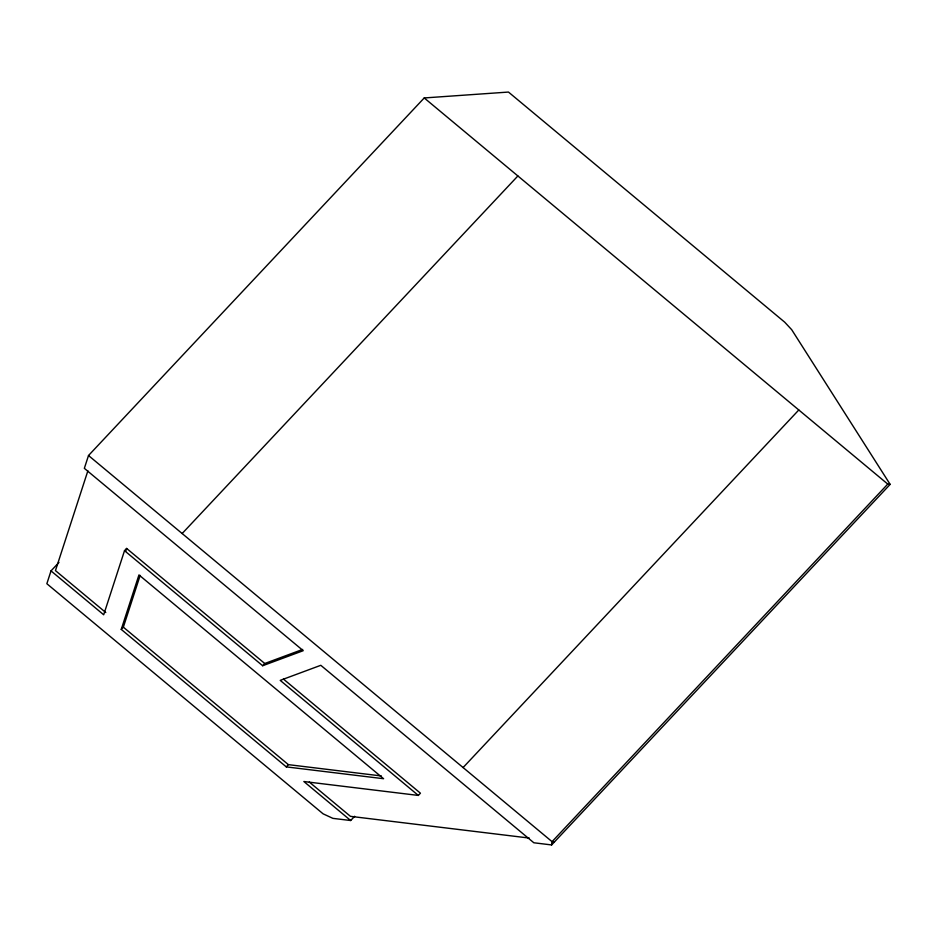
<?xml version="1.0" encoding="UTF-8"?>
<svg xmlns="http://www.w3.org/2000/svg" width="937" height="937" viewBox="0 0 937 937"><rect width="100%" height="100%" fill="white"/><g stroke="black" fill="none" stroke-linecap="round" stroke-linejoin="round"><path stroke-width="1.41" d="M551.624 844.94L552.057 841.66L887.772 484.089L890.15 484.37L551.624 844.94L533.844 842.773L320.794 665.305L280.21 680.367L418.335 795.431L420.432 793.194L283.431 679.067M58.972 562.423L51.02 570.891L46.85 583.716L323.101 813.831L332.904 818.364L350.684 820.519L354.654 816.279M890.15 484.37L791.706 329.707L784.714 322.187L508.463 92.06L424.227 97.952L88.511 455.523L84.342 468.336L303.237 650.688L262.653 665.738L124.516 550.675L126.624 548.438L264.749 663.501L302.628 649.446M87.879 470.831L55.459 570.61L105.787 612.54M124.516 550.675L103.691 614.777L51.02 570.891M125.734 551.167L126.624 548.438M121.248 629.395L138.957 574.92L383.608 778.717L286.3 766.888L121.248 629.395L123.344 627.169L140.163 575.412M182.153 533.528L517.868 175.969M262.653 665.738L264.749 663.501M286.3 766.888L288.397 764.651L381.347 775.953M463.089 767.555L798.804 409.984M554.435 841.941L552.057 841.66L88.511 455.523M418.335 795.431L303.857 781.517L350.684 820.519M529.276 838.065L350.438 816.338L309.292 782.055M424.227 97.952L887.772 484.089M123.344 627.169L288.397 764.651"/></g></svg>
